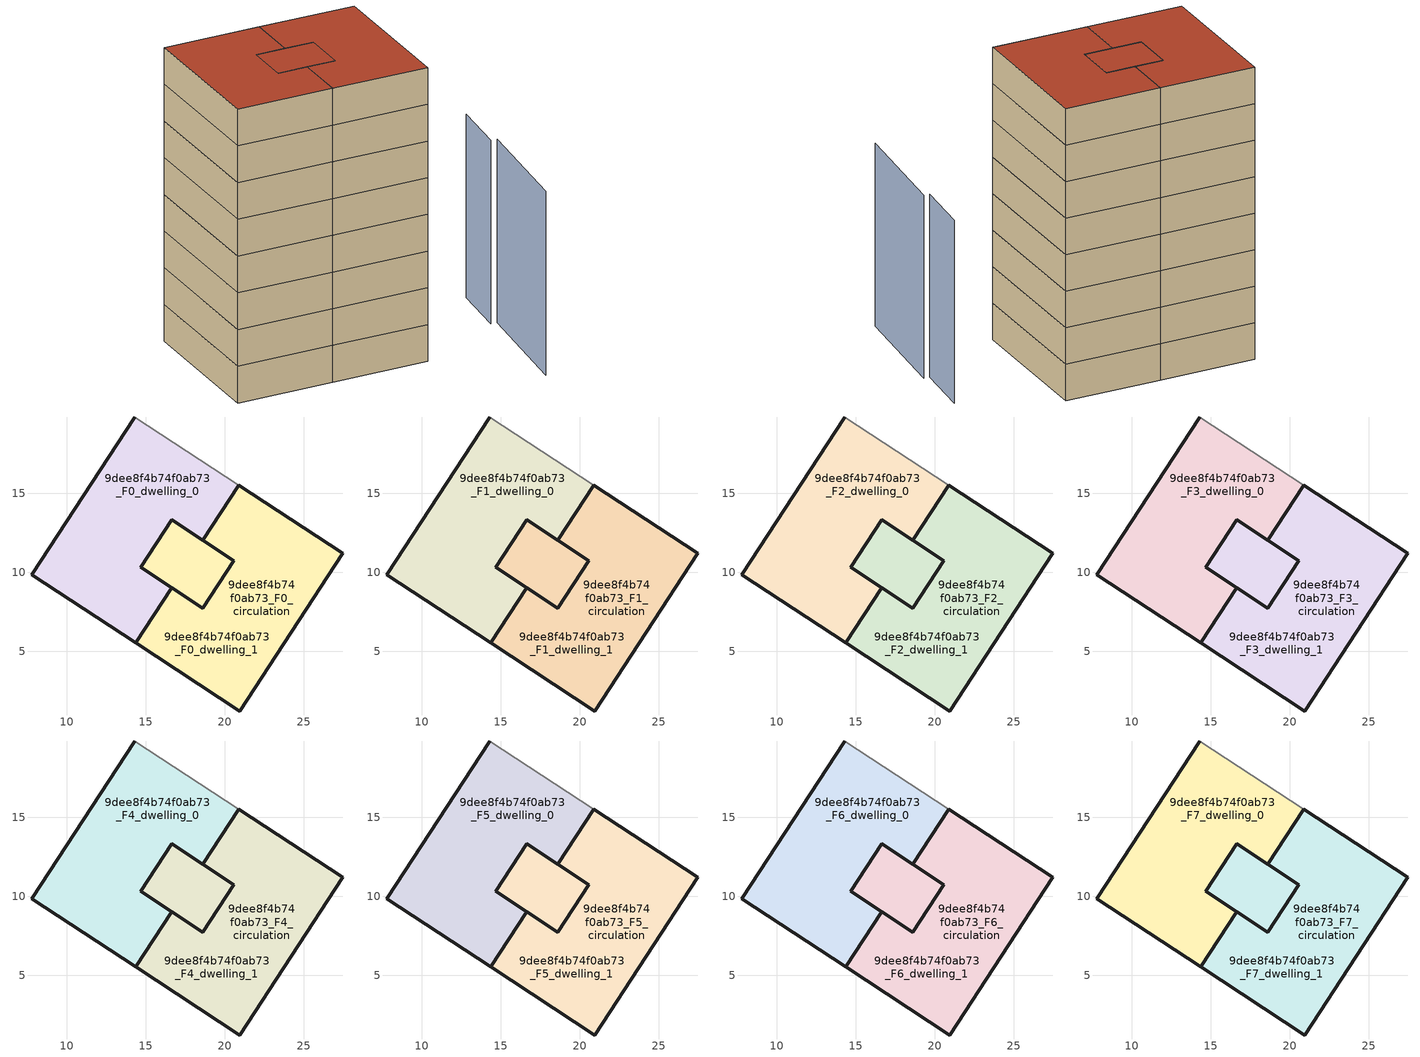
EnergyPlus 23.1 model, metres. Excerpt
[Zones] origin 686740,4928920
9dee8f4b74f0ab73_F0_dwelling_0
 floor ground (EU_floor_Construction): 20.89,15.52 18.6,12.03 16.62,13.32 14.66,10.33 16.64,9.03 14.35,5.54 7.75,9.86 14.3,19.84 z0; 20.58,10.73 18.61,7.74 16.64,9.03 14.66,10.33 16.62,13.32 18.6,12.03 z0
 wall outside (EU_wall_Construction): 14.3,19.84 7.75,9.86 14.35,5.54 16.64,9.03 14.66,10.33 16.62,13.32 18.6,12.03 20.89,15.52 z0:3
 wall adiabatic (EU_wall_Construction): 20.89,15.52 14.3,19.84 z0:3
9dee8f4b74f0ab73_F0_dwelling_1
 floor ground (EU_floor_Construction): 18.6,12.03 20.58,10.73 18.61,7.74 16.64,9.03 14.66,10.33 16.62,13.32 z0; 27.48,11.2 20.94,1.22 14.35,5.54 16.64,9.03 18.61,7.74 20.58,10.73 18.6,12.03 20.89,15.52 z0
 wall outside (EU_wall_Construction): 14.35,5.54 20.94,1.22 27.48,11.2 20.89,15.52 18.6,12.03 20.58,10.73 18.61,7.74 16.64,9.03 14.35,5.54 z0:3
9dee8f4b74f0ab73_F0_circulation
 floor ground (EU_floor_Construction): 18.6,12.03 20.58,10.73 18.61,7.74 16.64,9.03 14.66,10.33 16.62,13.32 z0; 20.89,15.52 18.6,12.03 16.62,13.32 14.66,10.33 16.64,9.03 14.35,5.54 7.75,9.86 14.3,19.84 z0; 27.48,11.2 20.94,1.22 14.35,5.54 16.64,9.03 18.61,7.74 20.58,10.73 18.6,12.03 20.89,15.52 z0
 wall outside (EU_wall_Construction): 18.61,7.74 20.58,10.73 16.62,13.32 14.66,10.33 18.61,7.74 z0:3
9dee8f4b74f0ab73_F1_dwelling_0
 floor outside (EU_floor_Construction): 20.89,15.52 18.6,12.03 16.62,13.32 14.66,10.33 16.64,9.03 14.35,5.54 7.75,9.86 14.3,19.84 z3; 20.58,10.73 18.61,7.74 16.64,9.03 14.66,10.33 16.62,13.32 18.6,12.03 z3
 wall outside (EU_wall_Construction): 14.3,19.84 7.75,9.86 14.35,5.54 16.64,9.03 14.66,10.33 16.62,13.32 18.6,12.03 20.89,15.52 z3:6
 wall adiabatic (EU_wall_Construction): 20.89,15.52 14.3,19.84 z3:6
9dee8f4b74f0ab73_F1_dwelling_1
 floor to 9dee8f4b74f0ab73_F0_dwelling_1 (EU_floor_Construction): 27.48,11.2 20.94,1.22 14.35,5.54 16.64,9.03 17.62,8.38 18.61,7.74 20.58,10.73 18.6,12.03 20.89,15.52 z3; 18.6,12.03 20.58,10.73 18.61,7.74 16.64,9.03 14.66,10.33 16.62,13.32 z3
 wall outside (EU_wall_Construction): 14.35,5.54 20.94,1.22 27.48,11.2 20.89,15.52 18.6,12.03 20.58,10.73 18.61,7.74 16.64,9.03 14.35,5.54 z3:6
9dee8f4b74f0ab73_F1_circulation
 floor outside (EU_floor_Construction): 18.6,12.03 20.58,10.73 18.61,7.74 16.64,9.03 14.66,10.33 16.62,13.32 z3
 floor to 9dee8f4b74f0ab73_F0_circulation (EU_floor_Construction): 20.89,15.52 18.6,12.03 16.62,13.32 14.66,10.33 16.64,9.03 14.35,5.54 7.75,9.86 14.3,19.84 z3; 27.48,11.2 20.94,1.22 14.35,5.54 16.64,9.03 18.61,7.74 20.58,10.73 18.6,12.03 20.89,15.52 z3
 wall outside (EU_wall_Construction): 18.61,7.74 20.58,10.73 16.62,13.32 14.66,10.33 18.61,7.74 z3:6
9dee8f4b74f0ab73_F2_dwelling_0
 floor outside (EU_floor_Construction): 20.89,15.52 18.6,12.03 16.62,13.32 14.66,10.33 16.64,9.03 14.35,5.54 7.75,9.86 14.3,19.84 z6; 20.58,10.73 18.61,7.74 16.64,9.03 14.66,10.33 16.62,13.32 18.6,12.03 z6
 wall outside (EU_wall_Construction): 14.3,19.84 7.75,9.86 14.35,5.54 16.64,9.03 14.66,10.33 16.62,13.32 18.6,12.03 20.89,15.52 z6:9
 wall adiabatic (EU_wall_Construction): 20.89,15.52 14.3,19.84 z6:9
9dee8f4b74f0ab73_F2_dwelling_1
 floor to 9dee8f4b74f0ab73_F1_dwelling_1 (EU_floor_Construction): 27.48,11.2 20.94,1.22 14.35,5.54 16.64,9.03 17.62,8.38 18.61,7.74 20.58,10.73 18.6,12.03 20.89,15.52 z6; 18.6,12.03 20.58,10.73 18.61,7.74 16.64,9.03 14.66,10.33 16.62,13.32 z6
 wall outside (EU_wall_Construction): 14.35,5.54 20.94,1.22 27.48,11.2 20.89,15.52 18.6,12.03 20.58,10.73 18.61,7.74 16.64,9.03 14.35,5.54 z6:9
9dee8f4b74f0ab73_F2_circulation
 floor outside (EU_floor_Construction): 18.6,12.03 20.58,10.73 18.61,7.74 16.64,9.03 14.66,10.33 16.62,13.32 z6
 floor to 9dee8f4b74f0ab73_F1_circulation (EU_floor_Construction): 20.89,15.52 18.6,12.03 16.62,13.32 14.66,10.33 16.64,9.03 14.35,5.54 7.75,9.86 14.3,19.84 z6; 27.48,11.2 20.94,1.22 14.35,5.54 16.64,9.03 18.61,7.74 20.58,10.73 18.6,12.03 20.89,15.52 z6
 wall outside (EU_wall_Construction): 18.61,7.74 20.58,10.73 16.62,13.32 14.66,10.33 18.61,7.74 z6:9
9dee8f4b74f0ab73_F3_dwelling_0
 floor outside (EU_floor_Construction): 20.89,15.52 18.6,12.03 16.62,13.32 14.66,10.33 16.64,9.03 14.35,5.54 7.75,9.86 14.3,19.84 z9; 20.58,10.73 18.61,7.74 16.64,9.03 14.66,10.33 16.62,13.32 18.6,12.03 z9
 wall outside (EU_wall_Construction): 14.3,19.84 7.75,9.86 14.35,5.54 16.64,9.03 14.66,10.33 16.62,13.32 18.6,12.03 20.89,15.52 z9:12
 wall adiabatic (EU_wall_Construction): 20.89,15.52 14.3,19.84 z9:12
9dee8f4b74f0ab73_F3_dwelling_1
 floor to 9dee8f4b74f0ab73_F2_dwelling_1 (EU_floor_Construction): 27.48,11.2 20.94,1.22 14.35,5.54 16.64,9.03 17.62,8.38 18.61,7.74 20.58,10.73 18.6,12.03 20.89,15.52 z9; 18.6,12.03 20.58,10.73 18.61,7.74 16.64,9.03 14.66,10.33 16.62,13.32 z9
 wall outside (EU_wall_Construction): 14.35,5.54 20.94,1.22 27.48,11.2 20.89,15.52 18.6,12.03 20.58,10.73 18.61,7.74 16.64,9.03 14.35,5.54 z9:12
9dee8f4b74f0ab73_F3_circulation
 floor outside (EU_floor_Construction): 18.6,12.03 20.58,10.73 18.61,7.74 16.64,9.03 14.66,10.33 16.62,13.32 z9
 floor to 9dee8f4b74f0ab73_F2_circulation (EU_floor_Construction): 20.89,15.52 18.6,12.03 16.62,13.32 14.66,10.33 16.64,9.03 14.35,5.54 7.75,9.86 14.3,19.84 z9; 27.48,11.2 20.94,1.22 14.35,5.54 16.64,9.03 18.61,7.74 20.58,10.73 18.6,12.03 20.89,15.52 z9
 wall outside (EU_wall_Construction): 18.61,7.74 20.58,10.73 16.62,13.32 14.66,10.33 18.61,7.74 z9:12
9dee8f4b74f0ab73_F4_dwelling_0
 floor outside (EU_floor_Construction): 20.89,15.52 18.6,12.03 16.62,13.32 14.66,10.33 16.64,9.03 14.35,5.54 7.75,9.86 14.3,19.84 z12; 20.58,10.73 18.61,7.74 16.64,9.03 14.66,10.33 16.62,13.32 18.6,12.03 z12
 wall outside (EU_wall_Construction): 14.3,19.84 7.75,9.86 14.35,5.54 16.64,9.03 14.66,10.33 16.62,13.32 18.6,12.03 20.89,15.52 z12:15
 wall adiabatic (EU_wall_Construction): 20.89,15.52 14.3,19.84 z12:15
9dee8f4b74f0ab73_F4_dwelling_1
 floor to 9dee8f4b74f0ab73_F3_dwelling_1 (EU_floor_Construction): 27.48,11.2 20.94,1.22 14.35,5.54 16.64,9.03 17.62,8.38 18.61,7.74 20.58,10.73 18.6,12.03 20.89,15.52 z12; 18.6,12.03 20.58,10.73 18.61,7.74 16.64,9.03 14.66,10.33 16.62,13.32 z12
 wall outside (EU_wall_Construction): 14.35,5.54 20.94,1.22 27.48,11.2 20.89,15.52 18.6,12.03 20.58,10.73 18.61,7.74 16.64,9.03 14.35,5.54 z12:15
9dee8f4b74f0ab73_F4_circulation
 floor outside (EU_floor_Construction): 18.6,12.03 20.58,10.73 18.61,7.74 16.64,9.03 14.66,10.33 16.62,13.32 z12
 floor to 9dee8f4b74f0ab73_F3_circulation (EU_floor_Construction): 20.89,15.52 18.6,12.03 16.62,13.32 14.66,10.33 16.64,9.03 14.35,5.54 7.75,9.86 14.3,19.84 z12; 27.48,11.2 20.94,1.22 14.35,5.54 16.64,9.03 18.61,7.74 20.58,10.73 18.6,12.03 20.89,15.52 z12
 wall outside (EU_wall_Construction): 18.61,7.74 20.58,10.73 16.62,13.32 14.66,10.33 18.61,7.74 z12:15
9dee8f4b74f0ab73_F5_dwelling_0
 floor outside (EU_floor_Construction): 20.89,15.52 18.6,12.03 16.62,13.32 14.66,10.33 16.64,9.03 14.35,5.54 7.75,9.86 14.3,19.84 z15; 20.58,10.73 18.61,7.74 16.64,9.03 14.66,10.33 16.62,13.32 18.6,12.03 z15
 wall outside (EU_wall_Construction): 14.3,19.84 7.75,9.86 14.35,5.54 16.64,9.03 14.66,10.33 16.62,13.32 18.6,12.03 20.89,15.52 z15:18
 wall adiabatic (EU_wall_Construction): 20.89,15.52 14.3,19.84 z15:18
9dee8f4b74f0ab73_F5_dwelling_1
 floor to 9dee8f4b74f0ab73_F4_dwelling_1 (EU_floor_Construction): 27.48,11.2 20.94,1.22 14.35,5.54 16.64,9.03 17.62,8.38 18.61,7.74 20.58,10.73 18.6,12.03 20.89,15.52 z15; 18.6,12.03 20.58,10.73 18.61,7.74 16.64,9.03 14.66,10.33 16.62,13.32 z15
 wall outside (EU_wall_Construction): 14.35,5.54 20.94,1.22 27.48,11.2 20.89,15.52 18.6,12.03 20.58,10.73 18.61,7.74 16.64,9.03 14.35,5.54 z15:18
9dee8f4b74f0ab73_F5_circulation
 floor outside (EU_floor_Construction): 18.6,12.03 20.58,10.73 18.61,7.74 16.64,9.03 14.66,10.33 16.62,13.32 z15
 floor to 9dee8f4b74f0ab73_F4_circulation (EU_floor_Construction): 20.89,15.52 18.6,12.03 16.62,13.32 14.66,10.33 16.64,9.03 14.35,5.54 7.75,9.86 14.3,19.84 z15; 27.48,11.2 20.94,1.22 14.35,5.54 16.64,9.03 18.61,7.74 20.58,10.73 18.6,12.03 20.89,15.52 z15
 wall outside (EU_wall_Construction): 18.61,7.74 20.58,10.73 16.62,13.32 14.66,10.33 18.61,7.74 z15:18
9dee8f4b74f0ab73_F6_dwelling_0
 floor outside (EU_floor_Construction): 20.89,15.52 18.6,12.03 16.62,13.32 14.66,10.33 16.64,9.03 14.35,5.54 7.75,9.86 14.3,19.84 z18; 20.58,10.73 18.61,7.74 16.64,9.03 14.66,10.33 16.62,13.32 18.6,12.03 z18
 wall outside (EU_wall_Construction): 14.3,19.84 7.75,9.86 14.35,5.54 16.64,9.03 14.66,10.33 16.62,13.32 18.6,12.03 20.89,15.52 z18:21
 wall adiabatic (EU_wall_Construction): 20.89,15.52 14.3,19.84 z18:21
9dee8f4b74f0ab73_F6_dwelling_1
 floor to 9dee8f4b74f0ab73_F5_dwelling_1 (EU_floor_Construction): 27.48,11.2 20.94,1.22 14.35,5.54 16.64,9.03 17.62,8.38 18.61,7.74 20.58,10.73 18.6,12.03 20.89,15.52 z18; 18.6,12.03 20.58,10.73 18.61,7.74 16.64,9.03 14.66,10.33 16.62,13.32 z18
 wall outside (EU_wall_Construction): 14.35,5.54 20.94,1.22 27.48,11.2 20.89,15.52 18.6,12.03 20.58,10.73 18.61,7.74 16.64,9.03 14.35,5.54 z18:21
9dee8f4b74f0ab73_F6_circulation
 floor outside (EU_floor_Construction): 18.6,12.03 20.58,10.73 18.61,7.74 16.64,9.03 14.66,10.33 16.62,13.32 z18
 floor to 9dee8f4b74f0ab73_F5_circulation (EU_floor_Construction): 20.89,15.52 18.6,12.03 16.62,13.32 14.66,10.33 16.64,9.03 14.35,5.54 7.75,9.86 14.3,19.84 z18; 27.48,11.2 20.94,1.22 14.35,5.54 16.64,9.03 18.61,7.74 20.58,10.73 18.6,12.03 20.89,15.52 z18
 wall outside (EU_wall_Construction): 18.61,7.74 20.58,10.73 16.62,13.32 14.66,10.33 18.61,7.74 z18:21
9dee8f4b74f0ab73_F7_dwelling_0
 floor outside (EU_floor_Construction): 20.89,15.52 18.6,12.03 16.62,13.32 14.66,10.33 16.64,9.03 14.35,5.54 7.75,9.86 14.3,19.84 z21; 20.58,10.73 18.61,7.74 16.64,9.03 14.66,10.33 16.62,13.32 18.6,12.03 z21
 wall outside (EU_wall_Construction): 14.3,19.84 7.75,9.86 14.35,5.54 16.64,9.03 14.66,10.33 16.62,13.32 18.6,12.03 20.89,15.52 z21:24
 wall adiabatic (EU_wall_Construction): 20.89,15.52 14.3,19.84 z21:24
 roof outside (EU_roof_Construction): 18.61,7.74 20.58,10.73 18.6,12.03 16.62,13.32 14.66,10.33 16.64,9.03 z24; 16.64,9.03 14.66,10.33 16.62,13.32 18.6,12.03 20.89,15.52 14.3,19.84 7.75,9.86 14.35,5.54 z24
9dee8f4b74f0ab73_F7_dwelling_1
 floor to 9dee8f4b74f0ab73_F6_dwelling_1 (EU_floor_Construction): 27.48,11.2 20.94,1.22 14.35,5.54 16.64,9.03 17.62,8.38 18.61,7.74 20.58,10.73 18.6,12.03 20.89,15.52 z21; 18.6,12.03 20.58,10.73 18.61,7.74 16.64,9.03 14.66,10.33 16.62,13.32 z21
 wall outside (EU_wall_Construction): 14.35,5.54 20.94,1.22 27.48,11.2 20.89,15.52 18.6,12.03 20.58,10.73 18.61,7.74 16.64,9.03 14.35,5.54 z21:24
 roof outside (EU_roof_Construction): 18.61,7.74 20.58,10.73 18.6,12.03 16.62,13.32 14.66,10.33 16.64,9.03 z24; 20.94,1.22 27.48,11.2 20.89,15.52 18.6,12.03 20.58,10.73 18.61,7.74 16.64,9.03 14.35,5.54 z24
9dee8f4b74f0ab73_F7_circulation
 floor outside (EU_floor_Construction): 18.6,12.03 20.58,10.73 18.61,7.74 16.64,9.03 14.66,10.33 16.62,13.32 z21
 floor to 9dee8f4b74f0ab73_F6_circulation (EU_floor_Construction): 20.89,15.52 18.6,12.03 16.62,13.32 14.66,10.33 16.64,9.03 14.35,5.54 7.75,9.86 14.3,19.84 z21; 27.48,11.2 20.94,1.22 14.35,5.54 16.64,9.03 18.61,7.74 20.58,10.73 18.6,12.03 20.89,15.52 z21
 wall outside (EU_wall_Construction): 18.61,7.74 20.58,10.73 16.62,13.32 14.66,10.33 18.61,7.74 z21:24
 roof outside (EU_roof_Construction): 18.61,7.74 20.58,10.73 18.6,12.03 16.62,13.32 14.66,10.33 16.64,9.03 z24; 16.64,9.03 14.66,10.33 16.62,13.32 18.6,12.03 20.89,15.52 14.3,19.84 7.75,9.86 14.35,5.54 z24; 20.94,1.22 27.48,11.2 20.89,15.52 18.6,12.03 20.58,10.73 18.61,7.74 16.64,9.03 14.35,5.54 z24
shading: 23.2,-7.54 29.27,0.08 / 28.88,0.38 31.9,4.17 z0:15
[Building]
EU S2 Campaign: North Axis=0; Terrain=City; Solar Distribution=FullExterior
[Site:Location]
Bologna: Latitude=44.5; Longitude=11.25; Time Zone=1; Elevation=37
[SizingPeriod:WeatherFileDays]
AnnualSizingPeriod: Begin Month=1; Begin Day of Month=1; End Month=12; End Day of Month=31; Day of Week for Start Day=Monday; Use Weather File Daylight Saving Period=No; Use Weather File Rain and Snow Indicators=No
[MATERIAL]
EU_InternalMass_Material: Roughness=MediumRough; Thickness=0.1; Conductivity=1; Density=1800; Specific Heat=900; Thermal Absorptance=0.9; Solar Absorptance=0.7; Visible Absorptance=0.7
[MATERIAL:NOMASS] Roughness=MediumRough; Thermal Absorptance=0.9; Solar Absorptance=0.7; Visible Absorptance=0.7
Name | Thermal Resistance
EU_wall_NoMass | 0.905828
EU_roof_NoMass | 0.37593
EU_floor_NoMass | 0.67114
[CONSTRUCTION]
EU_wall_Construction: EU_wall_NoMass
EU_roof_Construction: EU_roof_NoMass
EU_floor_Construction: EU_floor_NoMass
EU_InternalMass_Construction: EU_InternalMass_Material
[ZONE] Type=1; Multiplier=1; Ceiling Height=autocalculate; Floor Area=autocalculate; Part of Total Floor Area=Yes
Name | Volume
9dee8f4b74f0ab73_F0_dwelling_0; 9dee8f4b74f0ab73_F1_dwelling_0; 9dee8f4b74f0ab73_F2_dwelling_0; 9dee8f4b74f0ab73_F3_dwelling_0; 9dee8f4b74f0ab73_F4_dwelling_0; 9dee8f4b74f0ab73_F5_dwelling_0; 9dee8f4b74f0ab73_F6_dwelling_0; 9dee8f4b74f0ab73_F7_dwelling_0; 9dee8f4b74f0ab73_F1_dwelling_1; 9dee8f4b74f0ab73_F2_dwelling_1; 9dee8f4b74f0ab73_F3_dwelling_1; 9dee8f4b74f0ab73_F4_dwelling_1; 9dee8f4b74f0ab73_F5_dwelling_1; 9dee8f4b74f0ab73_F6_dwelling_1; 9dee8f4b74f0ab73_F7_dwelling_1 | 307.537
9dee8f4b74f0ab73_F0_dwelling_1 | 307.536
9dee8f4b74f0ab73_F0_circulation; 9dee8f4b74f0ab73_F1_circulation; 9dee8f4b74f0ab73_F2_circulation; 9dee8f4b74f0ab73_F3_circulation; 9dee8f4b74f0ab73_F4_circulation; 9dee8f4b74f0ab73_F5_circulation; 9dee8f4b74f0ab73_F6_circulation; 9dee8f4b74f0ab73_F7_circulation | 564.286
[INTERNALMASS] Construction=EU_InternalMass_Construction; Surface Area=85.5833
Name | Zone or ZoneList
9dee8f4b74f0ab73_F0_dwelling_0_EU_InternalMass | 9dee8f4b74f0ab73_F0_dwelling_0
9dee8f4b74f0ab73_F0_dwelling_1_EU_InternalMass | 9dee8f4b74f0ab73_F0_dwelling_1
9dee8f4b74f0ab73_F1_dwelling_0_EU_InternalMass | 9dee8f4b74f0ab73_F1_dwelling_0
9dee8f4b74f0ab73_F1_dwelling_1_EU_InternalMass | 9dee8f4b74f0ab73_F1_dwelling_1
9dee8f4b74f0ab73_F2_dwelling_0_EU_InternalMass | 9dee8f4b74f0ab73_F2_dwelling_0
9dee8f4b74f0ab73_F2_dwelling_1_EU_InternalMass | 9dee8f4b74f0ab73_F2_dwelling_1
9dee8f4b74f0ab73_F3_dwelling_0_EU_InternalMass | 9dee8f4b74f0ab73_F3_dwelling_0
9dee8f4b74f0ab73_F3_dwelling_1_EU_InternalMass | 9dee8f4b74f0ab73_F3_dwelling_1
9dee8f4b74f0ab73_F4_dwelling_0_EU_InternalMass | 9dee8f4b74f0ab73_F4_dwelling_0
9dee8f4b74f0ab73_F4_dwelling_1_EU_InternalMass | 9dee8f4b74f0ab73_F4_dwelling_1
9dee8f4b74f0ab73_F5_dwelling_0_EU_InternalMass | 9dee8f4b74f0ab73_F5_dwelling_0
9dee8f4b74f0ab73_F5_dwelling_1_EU_InternalMass | 9dee8f4b74f0ab73_F5_dwelling_1
9dee8f4b74f0ab73_F6_dwelling_0_EU_InternalMass | 9dee8f4b74f0ab73_F6_dwelling_0
9dee8f4b74f0ab73_F6_dwelling_1_EU_InternalMass | 9dee8f4b74f0ab73_F6_dwelling_1
9dee8f4b74f0ab73_F7_dwelling_0_EU_InternalMass | 9dee8f4b74f0ab73_F7_dwelling_0
9dee8f4b74f0ab73_F7_dwelling_1_EU_InternalMass | 9dee8f4b74f0ab73_F7_dwelling_1
[OTHEREQUIPMENT] Fuel Type=Electricity; Design Level Calculation Method=Watts/Area; Power per Zone Floor Area=1; Fraction Latent=0; Fraction Radiant=0; Fraction Lost=0; Carbon Dioxide Generation Rate=0; EndUse Subcategory=EU_Step8_InternalGains
Name | Zone or ZoneList or Space or SpaceList | Schedule
EU_Step8_InternalGain_9dee8f4b74f0ab73_F0_dwelling_0_f000 | 9dee8f4b74f0ab73_F0_dwelling_0 | EU_Step8_GainSchedule_9dee8f4b74f0ab73_F0_dwelling_0_f000
EU_Step8_InternalGain_9dee8f4b74f0ab73_F0_dwelling_1_f000 | 9dee8f4b74f0ab73_F0_dwelling_1 | EU_Step8_GainSchedule_9dee8f4b74f0ab73_F0_dwelling_1_f000
EU_Step8_InternalGain_9dee8f4b74f0ab73_F1_dwelling_0_f000 | 9dee8f4b74f0ab73_F1_dwelling_0 | EU_Step8_GainSchedule_9dee8f4b74f0ab73_F1_dwelling_0_f000
EU_Step8_InternalGain_9dee8f4b74f0ab73_F1_dwelling_1_f000 | 9dee8f4b74f0ab73_F1_dwelling_1 | EU_Step8_GainSchedule_9dee8f4b74f0ab73_F1_dwelling_1_f000
EU_Step8_InternalGain_9dee8f4b74f0ab73_F2_dwelling_0_f000 | 9dee8f4b74f0ab73_F2_dwelling_0 | EU_Step8_GainSchedule_9dee8f4b74f0ab73_F2_dwelling_0_f000
EU_Step8_InternalGain_9dee8f4b74f0ab73_F2_dwelling_1_f000 | 9dee8f4b74f0ab73_F2_dwelling_1 | EU_Step8_GainSchedule_9dee8f4b74f0ab73_F2_dwelling_1_f000
EU_Step8_InternalGain_9dee8f4b74f0ab73_F3_dwelling_0_f000 | 9dee8f4b74f0ab73_F3_dwelling_0 | EU_Step8_GainSchedule_9dee8f4b74f0ab73_F3_dwelling_0_f000
EU_Step8_InternalGain_9dee8f4b74f0ab73_F3_dwelling_1_f000 | 9dee8f4b74f0ab73_F3_dwelling_1 | EU_Step8_GainSchedule_9dee8f4b74f0ab73_F3_dwelling_1_f000
EU_Step8_InternalGain_9dee8f4b74f0ab73_F4_dwelling_0_f000 | 9dee8f4b74f0ab73_F4_dwelling_0 | EU_Step8_GainSchedule_9dee8f4b74f0ab73_F4_dwelling_0_f000
EU_Step8_InternalGain_9dee8f4b74f0ab73_F4_dwelling_1_f000 | 9dee8f4b74f0ab73_F4_dwelling_1 | EU_Step8_GainSchedule_9dee8f4b74f0ab73_F4_dwelling_1_f000
EU_Step8_InternalGain_9dee8f4b74f0ab73_F5_dwelling_0_f000 | 9dee8f4b74f0ab73_F5_dwelling_0 | EU_Step8_GainSchedule_9dee8f4b74f0ab73_F5_dwelling_0_f000
EU_Step8_InternalGain_9dee8f4b74f0ab73_F5_dwelling_1_f000 | 9dee8f4b74f0ab73_F5_dwelling_1 | EU_Step8_GainSchedule_9dee8f4b74f0ab73_F5_dwelling_1_f000
EU_Step8_InternalGain_9dee8f4b74f0ab73_F6_dwelling_0_f000 | 9dee8f4b74f0ab73_F6_dwelling_0 | EU_Step8_GainSchedule_9dee8f4b74f0ab73_F6_dwelling_0_f000
EU_Step8_InternalGain_9dee8f4b74f0ab73_F6_dwelling_1_f000 | 9dee8f4b74f0ab73_F6_dwelling_1 | EU_Step8_GainSchedule_9dee8f4b74f0ab73_F6_dwelling_1_f000
EU_Step8_InternalGain_9dee8f4b74f0ab73_F7_dwelling_0_f000 | 9dee8f4b74f0ab73_F7_dwelling_0 | EU_Step8_GainSchedule_9dee8f4b74f0ab73_F7_dwelling_0_f000
EU_Step8_InternalGain_9dee8f4b74f0ab73_F7_dwelling_1_f000 | 9dee8f4b74f0ab73_F7_dwelling_1 | EU_Step8_GainSchedule_9dee8f4b74f0ab73_F7_dwelling_1_f000
[ZONEINFILTRATION:DESIGNFLOWRATE] Schedule=EU_AlwaysOn; Design Flow Rate Calculation Method=Flow/Area; Flow Rate per Floor Area=0.0005; Constant Term Coefficient=1; Temperature Term Coefficient=0; Velocity Term Coefficient=0; Velocity Squared Term Coefficient=0
Name | Zone or ZoneList or Space or SpaceList
EU_Circulation_Infiltration_9dee8f4b74f0ab73_F0_circulation | 9dee8f4b74f0ab73_F0_circulation
EU_Circulation_Infiltration_9dee8f4b74f0ab73_F1_circulation | 9dee8f4b74f0ab73_F1_circulation
EU_Circulation_Infiltration_9dee8f4b74f0ab73_F2_circulation | 9dee8f4b74f0ab73_F2_circulation
EU_Circulation_Infiltration_9dee8f4b74f0ab73_F3_circulation | 9dee8f4b74f0ab73_F3_circulation
EU_Circulation_Infiltration_9dee8f4b74f0ab73_F4_circulation | 9dee8f4b74f0ab73_F4_circulation
EU_Circulation_Infiltration_9dee8f4b74f0ab73_F5_circulation | 9dee8f4b74f0ab73_F5_circulation
EU_Circulation_Infiltration_9dee8f4b74f0ab73_F6_circulation | 9dee8f4b74f0ab73_F6_circulation
EU_Circulation_Infiltration_9dee8f4b74f0ab73_F7_circulation | 9dee8f4b74f0ab73_F7_circulation
[ZONEVENTILATION:DESIGNFLOWRATE] Schedule=EU_AlwaysOn; Design Flow Rate Calculation Method=AirChanges/Hour; Air Changes per Hour=0.73129; Ventilation Type=Natural; Fan Pressure Rise=0; Fan Total Efficiency=1; Constant Term Coefficient=1; Temperature Term Coefficient=0; Velocity Term Coefficient=0; Velocity Squared Term Coefficient=0; Minimum Indoor Temperature=-100; Maximum Indoor Temperature=100; Delta Temperature=-100; Minimum Outdoor Temperature=-100; Maximum Outdoor Temperature=100; Maximum Wind Speed=40
Name | Zone or ZoneList or Space or SpaceList
EU_ConstantAir_9dee8f4b74f0ab73_F0_dwelling_0 | 9dee8f4b74f0ab73_F0_dwelling_0
EU_ConstantAir_9dee8f4b74f0ab73_F0_dwelling_1 | 9dee8f4b74f0ab73_F0_dwelling_1
EU_ConstantAir_9dee8f4b74f0ab73_F1_dwelling_0 | 9dee8f4b74f0ab73_F1_dwelling_0
EU_ConstantAir_9dee8f4b74f0ab73_F1_dwelling_1 | 9dee8f4b74f0ab73_F1_dwelling_1
EU_ConstantAir_9dee8f4b74f0ab73_F2_dwelling_0 | 9dee8f4b74f0ab73_F2_dwelling_0
EU_ConstantAir_9dee8f4b74f0ab73_F2_dwelling_1 | 9dee8f4b74f0ab73_F2_dwelling_1
EU_ConstantAir_9dee8f4b74f0ab73_F3_dwelling_0 | 9dee8f4b74f0ab73_F3_dwelling_0
EU_ConstantAir_9dee8f4b74f0ab73_F3_dwelling_1 | 9dee8f4b74f0ab73_F3_dwelling_1
EU_ConstantAir_9dee8f4b74f0ab73_F4_dwelling_0 | 9dee8f4b74f0ab73_F4_dwelling_0
EU_ConstantAir_9dee8f4b74f0ab73_F4_dwelling_1 | 9dee8f4b74f0ab73_F4_dwelling_1
EU_ConstantAir_9dee8f4b74f0ab73_F5_dwelling_0 | 9dee8f4b74f0ab73_F5_dwelling_0
EU_ConstantAir_9dee8f4b74f0ab73_F5_dwelling_1 | 9dee8f4b74f0ab73_F5_dwelling_1
EU_ConstantAir_9dee8f4b74f0ab73_F6_dwelling_0 | 9dee8f4b74f0ab73_F6_dwelling_0
EU_ConstantAir_9dee8f4b74f0ab73_F6_dwelling_1 | 9dee8f4b74f0ab73_F6_dwelling_1
EU_ConstantAir_9dee8f4b74f0ab73_F7_dwelling_0 | 9dee8f4b74f0ab73_F7_dwelling_0
EU_ConstantAir_9dee8f4b74f0ab73_F7_dwelling_1 | 9dee8f4b74f0ab73_F7_dwelling_1
[HVACTEMPLATE:THERMOSTAT] Constant Heating Setpoint=20; Constant Cooling Setpoint=50
EU_HeatOnly_9dee8f4b74f0ab73_F0_dwelling_0; EU_HeatOnly_9dee8f4b74f0ab73_F0_dwelling_1; EU_HeatOnly_9dee8f4b74f0ab73_F1_dwelling_0; EU_HeatOnly_9dee8f4b74f0ab73_F1_dwelling_1; EU_HeatOnly_9dee8f4b74f0ab73_F2_dwelling_0; EU_HeatOnly_9dee8f4b74f0ab73_F2_dwelling_1; EU_HeatOnly_9dee8f4b74f0ab73_F3_dwelling_0; EU_HeatOnly_9dee8f4b74f0ab73_F3_dwelling_1; EU_HeatOnly_9dee8f4b74f0ab73_F4_dwelling_0; EU_HeatOnly_9dee8f4b74f0ab73_F4_dwelling_1; EU_HeatOnly_9dee8f4b74f0ab73_F5_dwelling_0; EU_HeatOnly_9dee8f4b74f0ab73_F5_dwelling_1; EU_HeatOnly_9dee8f4b74f0ab73_F6_dwelling_0; EU_HeatOnly_9dee8f4b74f0ab73_F6_dwelling_1; EU_HeatOnly_9dee8f4b74f0ab73_F7_dwelling_0; EU_HeatOnly_9dee8f4b74f0ab73_F7_dwelling_1
[HVACTEMPLATE:ZONE:IDEALLOADSAIRSYSTEM] System Availability Schedule=EU_AlwaysOn; Maximum Heating Supply Air Temperature=50; Minimum Cooling Supply Air Temperature=13; Maximum Heating Supply Air Humidity Ratio=0.0156; Minimum Cooling Supply Air Humidity Ratio=0.0077; Heating Limit=NoLimit; Cooling Limit=NoLimit; Heating Availability Schedule=EU_AlwaysOn; Cooling Availability Schedule=EU_CoolingOff; Dehumidification Control Type=ConstantSensibleHeatRatio; Cooling Sensible Heat Ratio=0.7; Dehumidification Setpoint=60; Humidification Control Type=None; Humidification Setpoint=30; Outdoor Air Method=None; Outdoor Air Flow Rate per Person=0.00944; Outdoor Air Flow Rate per Zone Floor Area=0; Outdoor Air Flow Rate per Zone=0; Demand Controlled Ventilation Type=None; Outdoor Air Economizer Type=NoEconomizer; Heat Recovery Type=None; Sensible Heat Recovery Effectiveness=0.7; Latent Heat Recovery Effectiveness=0.65
Name | Template Thermostat
9dee8f4b74f0ab73_F0_dwelling_0 | EU_HeatOnly_9dee8f4b74f0ab73_F0_dwelling_0
9dee8f4b74f0ab73_F0_dwelling_1 | EU_HeatOnly_9dee8f4b74f0ab73_F0_dwelling_1
9dee8f4b74f0ab73_F1_dwelling_0 | EU_HeatOnly_9dee8f4b74f0ab73_F1_dwelling_0
9dee8f4b74f0ab73_F1_dwelling_1 | EU_HeatOnly_9dee8f4b74f0ab73_F1_dwelling_1
9dee8f4b74f0ab73_F2_dwelling_0 | EU_HeatOnly_9dee8f4b74f0ab73_F2_dwelling_0
9dee8f4b74f0ab73_F2_dwelling_1 | EU_HeatOnly_9dee8f4b74f0ab73_F2_dwelling_1
9dee8f4b74f0ab73_F3_dwelling_0 | EU_HeatOnly_9dee8f4b74f0ab73_F3_dwelling_0
9dee8f4b74f0ab73_F3_dwelling_1 | EU_HeatOnly_9dee8f4b74f0ab73_F3_dwelling_1
9dee8f4b74f0ab73_F4_dwelling_0 | EU_HeatOnly_9dee8f4b74f0ab73_F4_dwelling_0
9dee8f4b74f0ab73_F4_dwelling_1 | EU_HeatOnly_9dee8f4b74f0ab73_F4_dwelling_1
9dee8f4b74f0ab73_F5_dwelling_0 | EU_HeatOnly_9dee8f4b74f0ab73_F5_dwelling_0
9dee8f4b74f0ab73_F5_dwelling_1 | EU_HeatOnly_9dee8f4b74f0ab73_F5_dwelling_1
9dee8f4b74f0ab73_F6_dwelling_0 | EU_HeatOnly_9dee8f4b74f0ab73_F6_dwelling_0
9dee8f4b74f0ab73_F6_dwelling_1 | EU_HeatOnly_9dee8f4b74f0ab73_F6_dwelling_1
9dee8f4b74f0ab73_F7_dwelling_0 | EU_HeatOnly_9dee8f4b74f0ab73_F7_dwelling_0
9dee8f4b74f0ab73_F7_dwelling_1 | EU_HeatOnly_9dee8f4b74f0ab73_F7_dwelling_1
[SIZING:ZONE] Zone Cooling Design Supply Air Temperature Input Method=SupplyAirTemperature; Zone Cooling Design Supply Air Temperature=13; Zone Heating Design Supply Air Temperature Input Method=SupplyAirTemperature; Zone Heating Design Supply Air Temperature=50; Zone Cooling Design Supply Air Humidity Ratio=0.008; Zone Heating Design Supply Air Humidity Ratio=0.008; Cooling Design Air Flow Method=DesignDay; Cooling Design Air Flow Rate=0; Cooling Minimum Air Flow per Zone Floor Area=0.000762; Cooling Minimum Air Flow=0; Cooling Minimum Air Flow Fraction=0.2; Heating Design Air Flow Method=DesignDay; Heating Design Air Flow Rate=0; Heating Maximum Air Flow per Zone Floor Area=0.002032; Heating Maximum Air Flow=0.141576; Heating Maximum Air Flow Fraction=0.3; Account for Dedicated Outdoor Air System=No; Dedicated Outdoor Air System Control Strategy=NeutralSupplyAir; Dedicated Outdoor Air Low Setpoint Temperature for Design=autosize; Dedicated Outdoor Air High Setpoint Temperature for Design=autosize; Zone Load Sizing Method=Sensible Load Only No Latent Load; Zone Latent Cooling Design Supply Air Humidity Ratio Input Method=HumidityRatioDifference; Zone Cooling Design Supply Air Humidity Ratio Difference=0.005; Zone Latent Heating Design Supply Air Humidity Ratio Input Method=HumidityRatioDifference; Zone Humidification Design Supply Air Humidity Ratio Difference=0.005
9dee8f4b74f0ab73_F0_dwelling_0; 9dee8f4b74f0ab73_F0_dwelling_1; 9dee8f4b74f0ab73_F1_dwelling_0; 9dee8f4b74f0ab73_F1_dwelling_1; 9dee8f4b74f0ab73_F2_dwelling_0; 9dee8f4b74f0ab73_F2_dwelling_1; 9dee8f4b74f0ab73_F3_dwelling_0; 9dee8f4b74f0ab73_F3_dwelling_1; 9dee8f4b74f0ab73_F4_dwelling_0; 9dee8f4b74f0ab73_F4_dwelling_1; 9dee8f4b74f0ab73_F5_dwelling_0; 9dee8f4b74f0ab73_F5_dwelling_1; 9dee8f4b74f0ab73_F6_dwelling_0; 9dee8f4b74f0ab73_F6_dwelling_1; 9dee8f4b74f0ab73_F7_dwelling_0; 9dee8f4b74f0ab73_F7_dwelling_1
[SCHEDULE:CONSTANT]
Name | Hourly Value
EU_AlwaysOn | 1
EU_CoolingOff | 0
[SCHEDULE:FILE] Column Number=1; Rows to Skip at Top=0; Number of Hours of Data=8760; Column Separator=Comma; Interpolate to Timestep=No; Minutes per Item=60; Adjust Schedule for Daylight Savings=Yes
Name | File
EU_Step8_GainSchedule_9dee8f4b74f0ab73_F0_dwelling_0_f000 | ../../schedules/9dee8f4b74f0ab73/9dee8f4b74f0ab73_F0_dwelling_0_f000_gain.csv
EU_Step8_GainSchedule_9dee8f4b74f0ab73_F0_dwelling_1_f000 | ../../schedules/9dee8f4b74f0ab73/9dee8f4b74f0ab73_F0_dwelling_1_f000_gain.csv
EU_Step8_GainSchedule_9dee8f4b74f0ab73_F1_dwelling_0_f000 | ../../schedules/9dee8f4b74f0ab73/9dee8f4b74f0ab73_F1_dwelling_0_f000_gain.csv
EU_Step8_GainSchedule_9dee8f4b74f0ab73_F1_dwelling_1_f000 | ../../schedules/9dee8f4b74f0ab73/9dee8f4b74f0ab73_F1_dwelling_1_f000_gain.csv
EU_Step8_GainSchedule_9dee8f4b74f0ab73_F2_dwelling_0_f000 | ../../schedules/9dee8f4b74f0ab73/9dee8f4b74f0ab73_F2_dwelling_0_f000_gain.csv
EU_Step8_GainSchedule_9dee8f4b74f0ab73_F2_dwelling_1_f000 | ../../schedules/9dee8f4b74f0ab73/9dee8f4b74f0ab73_F2_dwelling_1_f000_gain.csv
EU_Step8_GainSchedule_9dee8f4b74f0ab73_F3_dwelling_0_f000 | ../../schedules/9dee8f4b74f0ab73/9dee8f4b74f0ab73_F3_dwelling_0_f000_gain.csv
EU_Step8_GainSchedule_9dee8f4b74f0ab73_F3_dwelling_1_f000 | ../../schedules/9dee8f4b74f0ab73/9dee8f4b74f0ab73_F3_dwelling_1_f000_gain.csv
EU_Step8_GainSchedule_9dee8f4b74f0ab73_F4_dwelling_0_f000 | ../../schedules/9dee8f4b74f0ab73/9dee8f4b74f0ab73_F4_dwelling_0_f000_gain.csv
EU_Step8_GainSchedule_9dee8f4b74f0ab73_F4_dwelling_1_f000 | ../../schedules/9dee8f4b74f0ab73/9dee8f4b74f0ab73_F4_dwelling_1_f000_gain.csv
EU_Step8_GainSchedule_9dee8f4b74f0ab73_F5_dwelling_0_f000 | ../../schedules/9dee8f4b74f0ab73/9dee8f4b74f0ab73_F5_dwelling_0_f000_gain.csv
EU_Step8_GainSchedule_9dee8f4b74f0ab73_F5_dwelling_1_f000 | ../../schedules/9dee8f4b74f0ab73/9dee8f4b74f0ab73_F5_dwelling_1_f000_gain.csv
EU_Step8_GainSchedule_9dee8f4b74f0ab73_F6_dwelling_0_f000 | ../../schedules/9dee8f4b74f0ab73/9dee8f4b74f0ab73_F6_dwelling_0_f000_gain.csv
EU_Step8_GainSchedule_9dee8f4b74f0ab73_F6_dwelling_1_f000 | ../../schedules/9dee8f4b74f0ab73/9dee8f4b74f0ab73_F6_dwelling_1_f000_gain.csv
EU_Step8_GainSchedule_9dee8f4b74f0ab73_F7_dwelling_0_f000 | ../../schedules/9dee8f4b74f0ab73/9dee8f4b74f0ab73_F7_dwelling_0_f000_gain.csv
EU_Step8_GainSchedule_9dee8f4b74f0ab73_F7_dwelling_1_f000 | ../../schedules/9dee8f4b74f0ab73/9dee8f4b74f0ab73_F7_dwelling_1_f000_gain.csv
